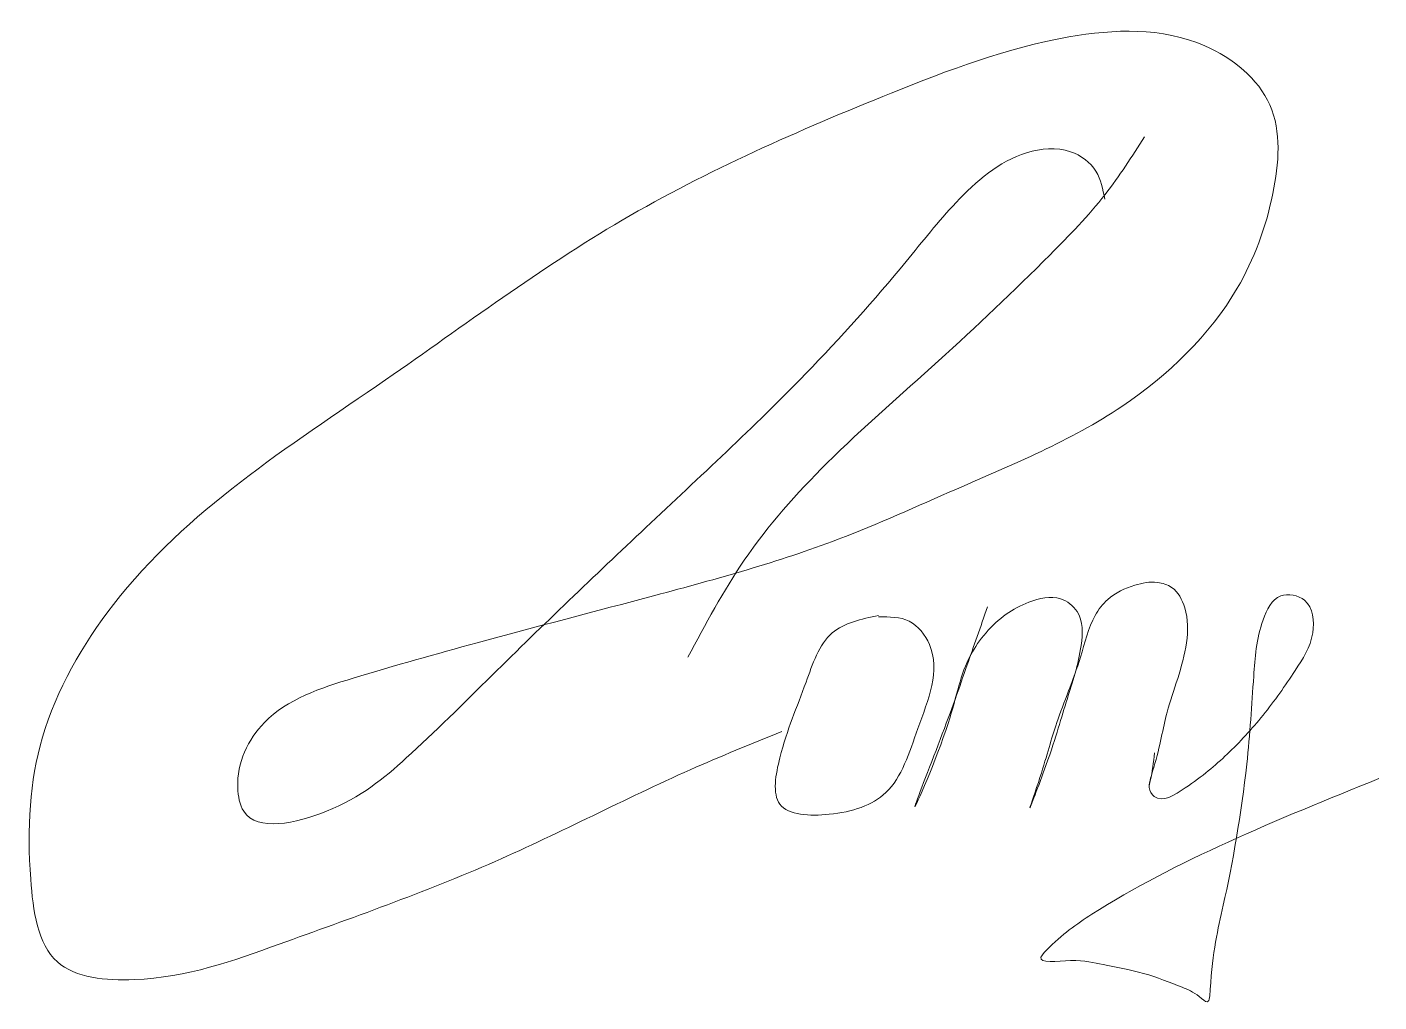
# Model space of a CAD drawing. Header units: millimetres. Extents: x 3141 to 3812, y 1373 to 1857.
import ezdxf

# ---------------------------------------------------------------- set-up
doc = ezdxf.new("R2010")
doc.units = ezdxf.units.MM

# ---------------------------------------------------------------- blocks, each defined once
blk = doc.blocks.new('A$C3C553E85')
at = {"color": 5, "lineweight": 18, "ltscale": 1.8}
for points in [[(-608.75, 411.15), (-613.11, 424.96), (-625.73, 434.7), (-647.54, 434.13), (-682.54, 409.48), (-707.38, 380.15), (-757.3, 324.4), (-836.59, 248.1), (-912.94, 174.74), (-955.52, 133.66), (-995.17, 107.25), (-1036.28, 107.25), (-1039.22, 118.98), (-1026, 151.26), (-981.95, 173.27), (-920.28, 190.88), (-832.19, 214.35), (-741.15, 242.23), (-682.42, 267.17), (-600.19, 308.26), (-542.93, 366.95), (-525.31, 413.9), (-526.77, 457.91), (-559.08, 487.26), (-626.62, 491.66), (-714.72, 463.78), (-848.34, 400.69), (-965.8, 321.46), (-1100.89, 209.95), (-1136.13, 143.93), (-1142, 73.5), (-1128.79, 32.42), (-1090.61, 23.61), (-1018.66, 41.22), (-911.47, 82.3), (-814.57, 127.79), (-769.05, 146.86)], [(-815.76, 183.65), (-787.74, 231.83), (-746.69, 280.01), (-691.31, 330.8), (-635.93, 383.53), (-608.56, 413.48), (-589.01, 442.13)], [(-584.06, 136.15), (-586.18, 122.35), (-586.68, 119.06), (-584.18, 114.51), (-568.78, 118.8), (-547.9, 135.62), (-530.13, 154.93), (-514.23, 177.05), (-505.5, 195.74), (-509.55, 211.94), (-521.4, 214.12), (-530.13, 202.28), (-534.8, 174.25), (-538.23, 130.63), (-549.9, 60.51), (-556.38, 18.64), (-557.88, 12.66), (-561.8, 15.18), (-570.37, 19.83), (-589.47, 26.68), (-609.55, 31.08), (-625.72, 33.04), (-640.41, 34.75), (-637.72, 38.18), (-615.19, 56.04), (-472.61, 123.49)], [(-721.01, 204.43), (-744.08, 195.78), (-757.06, 171.29), (-770.04, 133.82), (-770.04, 110.77), (-745.52, 105.73), (-717.4, 116.53), (-701.54, 148.23), (-695.78, 190.02), (-705.87, 201.55), (-721.01, 203.71)]]:
    blk.add_spline(points, degree=3, dxfattribs=at)
blk.add_open_spline([(-666.94, 208.75), (-670.42, 198.8), (-678.39, 176.06), (-687.77, 149.07), (-711.91, 88.15), (-683.4, 153.16), (-679.77, 182.19), (-661.97, 203.43), (-645.91, 211.79), (-632.01, 215.31), (-619.4, 205.35), (-619.89, 185.61), (-628.8, 159.51), (-633.99, 139.74), (-649.59, 98.81), (-638.15, 131.46), (-633.25, 151.99), (-621.07, 179.59), (-616.39, 201.36), (-606.64, 214.29), (-595.21, 219.59), (-583.88, 221.75), (-573.53, 218.49), (-567.25, 206.59), (-567.44, 184.67), (-578.88, 157.74), (-581.3, 137.86), (-586.76, 121.57), (-586.69, 119.4)], degree=3, knots=[0, 0, 0, 0, 17.022817, 38.922718, 58.634712, 83.262664, 103.275107, 118.085757, 125.160837, 133.997712, 139.740273, 149.133726, 164.283651, 183.65385, 196.152285, 204.998969, 220.802632, 239.96968, 252.225318, 257.799357, 266.244315, 272.54753, 276.690267, 283.366053, 293.022777, 312.912547, 328.640186, 333.474265, 333.474265, 333.474265, 333.474265], dxfattribs=at)

msp = doc.modelspace()

# ---------------------------------------------------------------- block references
at = {"ltscale": 100}
msp.add_blockref('A$C3C553E85', (4285.05, 1360.47), dxfattribs=at)

doc.saveas('drawing.dxf')
